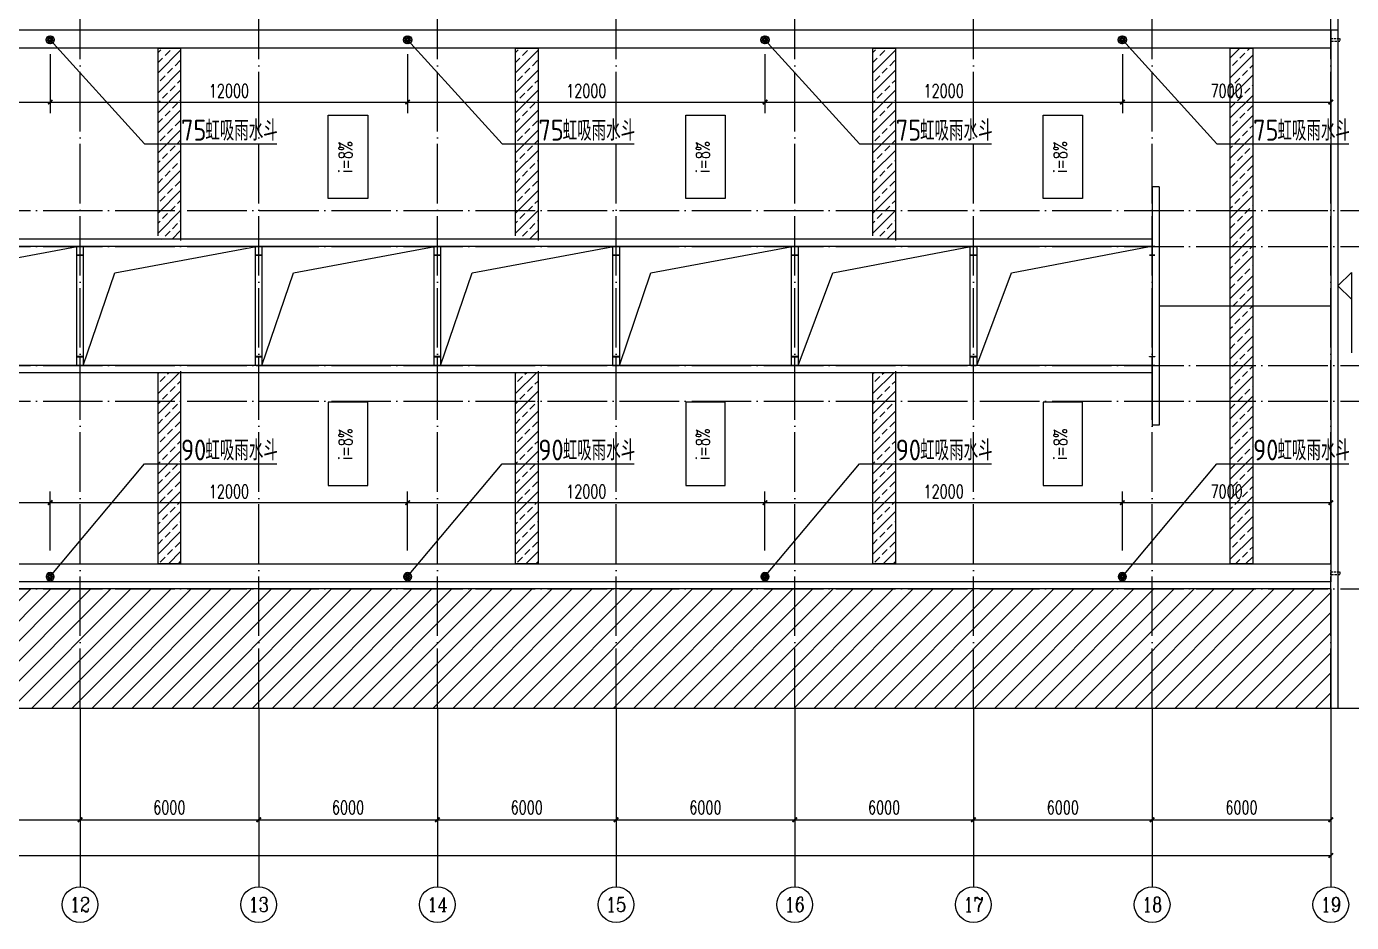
# Model space of a CAD drawing. Extents: x 1635833 to 4277885, y 16914845 to 35313750.
# Drawn here: x 2198127 to 2242618, y 17541731 to 17571814 of the extents above; entities that cross this region are included whole.
import ezdxf
from ezdxf.enums import TextEntityAlignment as Align

# ---------------------------------------------------------------- set-up
doc = ezdxf.new("R2010")
doc.units = 0
doc.header["$LTSCALE"] = 1000
doc.header["$MEASUREMENT"] = 0
doc.linetypes.add('DASH', pattern=[0.35, 0.25, -0.1])
doc.linetypes.add('DOTE', pattern=[2.42, 2, -0.2, 0.02, -0.2])
doc.layers.get('Defpoints').update_dxf_attribs({"color": 250})
for name, color, linetype in [('0 - 屋顶线', 150, 'Continuous'), ('AXIS_TEXT', 7, 'Continuous'), ('AXIS_外部', 171, 'Continuous'), ('COLUMN', 2, 'Continuous'), ('DIM_SYMB', 165, 'Continuous'), ('DOTE', 8, 'DOTE'), ('PUB_DIM', 161, 'Continuous'), ('PUB_TEXT', 7, 'Continuous'), ('R-tec-xhbz', 7, 'Continuous'), ('R-tec-ysd', 1, 'Continuous'), ('TWT_DIM', 3, 'Continuous'), ('TWT_TEXT', 7, 'Continuous'), ('WALL-PARAPET', 6, 'Continuous'), ('填充', 8, 'Continuous')]:
    doc.layers.add(name, color=color, linetype=linetype)
doc.styles.add('_TCH_AXIS', font='COMPLEX', dxfattribs={"bigfont": 'GBCBIG'})
doc.styles.add('_TCH_DIM', font='SIMPLEX', dxfattribs={"bigfont": 'GBCBIG'})
doc.styles.add('_TCH_DIM_T3', font='SIMPLEX', dxfattribs={"width": 0.705882, "bigfont": 'GBCBIG'})
doc.styles.add('COMPLEX', font='COMPLEX')
doc.styles.get("Standard").update_dxf_attribs({"font": 'gbenor.shx', "bigfont": 'gbcbig.shx'})
doc.dimstyles.new('_TCH_ARCH&&150', dxfattribs={"dimtxt": 446.25, "dimasz": 150, "dimexe": 375, "dimexo": 450, "dimgap": 189.375, "dimtad": 1, "dimdec": 0, "dimzin": 0, "dimdsep": 46, "dimtxsty": '_TCH_DIM_T3', "dimblk": 'ARCHTICK', "dimcen": 0.09, "dimclrt": 7, "dimazin": 2, "dimtfac": 1, "dimtdec": 0, "dimtix": 1, "dimtmove": 2, "dimatfit": 3, "dimfxl": 0, "dimtolj": 1, "dimtzin": 0, "dimarcsym": 0})
doc.dimstyles.new('_TWT_ARCH&&150', dxfattribs={"dimtxt": 446.25, "dimasz": 150, "dimexe": 375, "dimexo": 450, "dimgap": 150, "dimtad": 1, "dimdec": 0, "dimzin": 0, "dimdsep": 46, "dimtxsty": '_TCH_DIM_T3', "dimblk": 'ARCHTICK', "dimcen": 0.09, "dimclrt": 7, "dimazin": 2, "dimtfac": 1, "dimtdec": 0, "dimtix": 1, "dimtmove": 2, "dimatfit": 3, "dimfxl": 0, "dimtolj": 1, "dimtzin": 0, "dimarcsym": 0})

# ---------------------------------------------------------------- blocks, each defined once
blk = doc.blocks.new('A$C0FCD69EC')
at = {"layer": 'COLUMN'}
blk.add_hatch(color=2, dxfattribs=at).paths.add_polyline_path([(300, 180), (294, 180), (294, 94), (6, 94), (6, 180), (0, 180), (0, 0), (6, 0), (6, 86), (294, 86), (294, 0), (300, 0)])
at = {"layer": 'COLUMN', "color": 2}
blk.add_lwpolyline([(300, 0), (294, 0), (294, 86), (6, 86), (6, 0), (0, 0), (0, 180), (6, 180), (6, 94), (294, 94), (294, 180), (300, 180)], close=True, dxfattribs=at)
blk = doc.blocks.new('ysd')
at = {"layer": 'R-tec-ysd', "lineweight": 25}
for p, q in [((351079, 494502), (351174, 494471)), ((351174, 494452), (351079, 494422)), ((351179, 494489), (351081, 494510)), ((351081, 494414), (351179, 494435)), ((351121, 494579), (351188, 494505)), ((351188, 494419), (351121, 494344)), ((351201, 494518), (351127, 494585)), ((351127, 494339), (351201, 494405)), ((351196, 494625), (351217, 494527)), ((351217, 494396), (351196, 494299)), ((351235, 494532), (351204, 494627)), ((351204, 494297), (351235, 494391)), ((351284, 494627), (351254, 494532)), ((351254, 494391), (351284, 494297)), ((351271, 494527), (351292, 494625)), ((351292, 494299), (351271, 494396)), ((351362, 494585), (351288, 494518)), ((351288, 494405), (351362, 494339)), ((351301, 494505), (351367, 494579)), ((351367, 494344), (351301, 494419)), ((351407, 494510), (351310, 494489)), ((351310, 494435), (351407, 494414)), ((351315, 494471), (351409, 494502)), ((351409, 494422), (351315, 494452))]:
    blk.add_line(p, q, dxfattribs=at)
for radius in [170, 54]:
    blk.add_circle((351244, 494462), radius, dxfattribs=at)
for centre, start, end in [((351170, 494462), 291.6382, 68.3675), ((351180, 494499), 261.6382, 38.3675), ((351180, 494425), 321.6382, 98.3675), ((351207, 494526), 231.6382, 8.3675), ((351207, 494398), 351.6382, 128.3675), ((351244, 494536), 201.6382, 338.3675), ((351244, 494388), 21.6382, 158.3675), ((351281, 494526), 171.6382, 308.3675), ((351281, 494398), 51.6382, 188.3675), ((351308, 494499), 141.6382, 278.3675), ((351308, 494425), 81.6382, 218.3675), ((351318, 494462), 111.6382, 248.3675)]:
    blk.add_arc(centre, 10, start, end, dxfattribs=at)
blk = doc.blocks.new('_ArchTick')
at = {"color": 0, "linetype": 'ByBlock', "const_width": 0.4}
blk.add_lwpolyline([(-0.5, -0.5), (0.5, 0.5)], dxfattribs=at)
blk = doc.blocks.new('*D60')
at = {"layer": 'Defpoints', "color": 0}
for p in [(2198924, 17555827), (2186924, 17553771), (2198924, 17553771)]:
    blk.add_point(p, dxfattribs=at)
at = {"layer": 'TWT_DIM', "color": 0, "lineweight": -2}
for p, q in [((2186924, 17554221), (2186924, 17556202)), ((2198924, 17554221), (2198924, 17556202)), ((2186924, 17555827), (2198924, 17555827))]:
    blk.add_line(p, q, dxfattribs=at)
at = {"layer": 'TWT_DIM', "color": 0, "lineweight": -2, "xscale": 150, "yscale": 150, "zscale": 150, "rotation": 180}
blk.add_blockref('_ArchTick', (2186924, 17555827), dxfattribs=at)
at = {"layer": 'TWT_DIM', "color": 0, "lineweight": -2, "xscale": 150, "yscale": 150, "zscale": 150}
blk.add_blockref('_ArchTick', (2198924, 17555827), dxfattribs=at)
at = {"layer": 'TWT_DIM', "color": 7, "insert": (2192924, 17556200), "char_height": 446.2, "attachment_point": 5, "style": '_TCH_DIM_T3'}
blk.add_mtext('\\A1;12000', dxfattribs=at)
blk = doc.blocks.new('*D61')
at = {"layer": 'Defpoints', "color": 0}
for p in [(2210924, 17555827), (2198924, 17553771), (2210924, 17553771)]:
    blk.add_point(p, dxfattribs=at)
at = {"layer": 'TWT_DIM', "color": 0, "lineweight": -2}
for p, q in [((2198924, 17554221), (2198924, 17556202)), ((2210924, 17554221), (2210924, 17556202)), ((2198924, 17555827), (2210924, 17555827))]:
    blk.add_line(p, q, dxfattribs=at)
at = {"layer": 'TWT_DIM', "color": 0, "lineweight": -2, "xscale": 150, "yscale": 150, "zscale": 150, "rotation": 180}
blk.add_blockref('_ArchTick', (2198924, 17555827), dxfattribs=at)
at = {"layer": 'TWT_DIM', "color": 0, "lineweight": -2, "xscale": 150, "yscale": 150, "zscale": 150}
blk.add_blockref('_ArchTick', (2210924, 17555827), dxfattribs=at)
at = {"layer": 'TWT_DIM', "color": 7, "insert": (2204924, 17556200), "char_height": 446.2, "attachment_point": 5, "style": '_TCH_DIM_T3'}
blk.add_mtext('\\A1;12000', dxfattribs=at)
blk = doc.blocks.new('*D62')
at = {"layer": 'Defpoints', "color": 0}
for p in [(2222924, 17555827), (2210924, 17553771), (2222924, 17553771)]:
    blk.add_point(p, dxfattribs=at)
at = {"layer": 'TWT_DIM', "color": 0, "lineweight": -2}
for p, q in [((2210924, 17554221), (2210924, 17556202)), ((2222924, 17554221), (2222924, 17556202)), ((2210924, 17555827), (2222924, 17555827))]:
    blk.add_line(p, q, dxfattribs=at)
at = {"layer": 'TWT_DIM', "color": 0, "lineweight": -2, "xscale": 150, "yscale": 150, "zscale": 150, "rotation": 180}
blk.add_blockref('_ArchTick', (2210924, 17555827), dxfattribs=at)
at = {"layer": 'TWT_DIM', "color": 0, "lineweight": -2, "xscale": 150, "yscale": 150, "zscale": 150}
blk.add_blockref('_ArchTick', (2222924, 17555827), dxfattribs=at)
at = {"layer": 'TWT_DIM', "color": 7, "insert": (2216924, 17556200), "char_height": 446.2, "attachment_point": 5, "style": '_TCH_DIM_T3'}
blk.add_mtext('\\A1;12000', dxfattribs=at)
blk = doc.blocks.new('*D63')
at = {"layer": 'Defpoints', "color": 0}
for p in [(2234924, 17555827), (2222924, 17553771), (2234924, 17553771)]:
    blk.add_point(p, dxfattribs=at)
at = {"layer": 'TWT_DIM', "color": 0, "lineweight": -2}
for p, q in [((2222924, 17554221), (2222924, 17556202)), ((2234924, 17554221), (2234924, 17556202)), ((2222924, 17555827), (2234924, 17555827))]:
    blk.add_line(p, q, dxfattribs=at)
at = {"layer": 'TWT_DIM', "color": 0, "lineweight": -2, "xscale": 150, "yscale": 150, "zscale": 150, "rotation": 180}
blk.add_blockref('_ArchTick', (2222924, 17555827), dxfattribs=at)
at = {"layer": 'TWT_DIM', "color": 0, "lineweight": -2, "xscale": 150, "yscale": 150, "zscale": 150}
blk.add_blockref('_ArchTick', (2234924, 17555827), dxfattribs=at)
at = {"layer": 'TWT_DIM', "color": 7, "insert": (2228924, 17556200), "char_height": 446.2, "attachment_point": 5, "style": '_TCH_DIM_T3'}
blk.add_mtext('\\A1;12000', dxfattribs=at)
blk = doc.blocks.new('*D64')
at = {"layer": 'Defpoints', "color": 0}
for p in [(2241924, 17555827), (2234924, 17553771), (2241924, 17553771)]:
    blk.add_point(p, dxfattribs=at)
at = {"layer": 'TWT_DIM', "color": 0, "lineweight": -2}
for p, q in [((2234924, 17554221), (2234924, 17556202)), ((2241924, 17554221), (2241924, 17556202)), ((2234924, 17555827), (2241924, 17555827))]:
    blk.add_line(p, q, dxfattribs=at)
at = {"layer": 'TWT_DIM', "color": 0, "lineweight": -2, "xscale": 150, "yscale": 150, "zscale": 150, "rotation": 180}
blk.add_blockref('_ArchTick', (2234924, 17555827), dxfattribs=at)
at = {"layer": 'TWT_DIM', "color": 0, "lineweight": -2, "xscale": 150, "yscale": 150, "zscale": 150}
blk.add_blockref('_ArchTick', (2241924, 17555827), dxfattribs=at)
at = {"layer": 'TWT_DIM', "color": 7, "insert": (2238424, 17556200), "char_height": 446.2, "attachment_point": 5, "style": '_TCH_DIM_T3'}
blk.add_mtext('\\A1;7000', dxfattribs=at)
blk = doc.blocks.new('*D70')
at = {"layer": 'Defpoints', "color": 0}
for p in [(2186924, 17571331), (2198924, 17571331), (2198924, 17569276)]:
    blk.add_point(p, dxfattribs=at)
at = {"layer": 'TWT_DIM', "color": 0, "lineweight": -2}
for p, q in [((2186924, 17570881), (2186924, 17568901)), ((2198924, 17570881), (2198924, 17568901)), ((2186924, 17569276), (2198924, 17569276))]:
    blk.add_line(p, q, dxfattribs=at)
at = {"layer": 'TWT_DIM', "color": 0, "lineweight": -2, "xscale": 150, "yscale": 150, "zscale": 150, "rotation": 180}
blk.add_blockref('_ArchTick', (2186924, 17569276), dxfattribs=at)
at = {"layer": 'TWT_DIM', "color": 0, "lineweight": -2, "xscale": 150, "yscale": 150, "zscale": 150}
blk.add_blockref('_ArchTick', (2198924, 17569276), dxfattribs=at)
at = {"layer": 'TWT_DIM', "color": 7, "insert": (2192924, 17569649), "char_height": 446.2, "attachment_point": 5, "style": '_TCH_DIM_T3'}
blk.add_mtext('\\A1;12000', dxfattribs=at)
blk = doc.blocks.new('*D71')
at = {"layer": 'Defpoints', "color": 0}
for p in [(2198924, 17571331), (2210924, 17571331), (2210924, 17569276)]:
    blk.add_point(p, dxfattribs=at)
at = {"layer": 'TWT_DIM', "color": 0, "lineweight": -2}
for p, q in [((2198924, 17570881), (2198924, 17568901)), ((2210924, 17570881), (2210924, 17568901)), ((2198924, 17569276), (2210924, 17569276))]:
    blk.add_line(p, q, dxfattribs=at)
at = {"layer": 'TWT_DIM', "color": 0, "lineweight": -2, "xscale": 150, "yscale": 150, "zscale": 150, "rotation": 180}
blk.add_blockref('_ArchTick', (2198924, 17569276), dxfattribs=at)
at = {"layer": 'TWT_DIM', "color": 0, "lineweight": -2, "xscale": 150, "yscale": 150, "zscale": 150}
blk.add_blockref('_ArchTick', (2210924, 17569276), dxfattribs=at)
at = {"layer": 'TWT_DIM', "color": 7, "insert": (2204924, 17569649), "char_height": 446.2, "attachment_point": 5, "style": '_TCH_DIM_T3'}
blk.add_mtext('\\A1;12000', dxfattribs=at)
blk = doc.blocks.new('*D72')
at = {"layer": 'Defpoints', "color": 0}
for p in [(2210924, 17571331), (2222924, 17571331), (2222924, 17569276)]:
    blk.add_point(p, dxfattribs=at)
at = {"layer": 'TWT_DIM', "color": 0, "lineweight": -2}
for p, q in [((2210924, 17570881), (2210924, 17568901)), ((2222924, 17570881), (2222924, 17568901)), ((2210924, 17569276), (2222924, 17569276))]:
    blk.add_line(p, q, dxfattribs=at)
at = {"layer": 'TWT_DIM', "color": 0, "lineweight": -2, "xscale": 150, "yscale": 150, "zscale": 150, "rotation": 180}
blk.add_blockref('_ArchTick', (2210924, 17569276), dxfattribs=at)
at = {"layer": 'TWT_DIM', "color": 0, "lineweight": -2, "xscale": 150, "yscale": 150, "zscale": 150}
blk.add_blockref('_ArchTick', (2222924, 17569276), dxfattribs=at)
at = {"layer": 'TWT_DIM', "color": 7, "insert": (2216924, 17569649), "char_height": 446.2, "attachment_point": 5, "style": '_TCH_DIM_T3'}
blk.add_mtext('\\A1;12000', dxfattribs=at)
blk = doc.blocks.new('*D73')
at = {"layer": 'Defpoints', "color": 0}
for p in [(2222924, 17571331), (2234924, 17571331), (2234924, 17569276)]:
    blk.add_point(p, dxfattribs=at)
at = {"layer": 'TWT_DIM', "color": 0, "lineweight": -2}
for p, q in [((2222924, 17570881), (2222924, 17568901)), ((2234924, 17570881), (2234924, 17568901)), ((2222924, 17569276), (2234924, 17569276))]:
    blk.add_line(p, q, dxfattribs=at)
at = {"layer": 'TWT_DIM', "color": 0, "lineweight": -2, "xscale": 150, "yscale": 150, "zscale": 150, "rotation": 180}
blk.add_blockref('_ArchTick', (2222924, 17569276), dxfattribs=at)
at = {"layer": 'TWT_DIM', "color": 0, "lineweight": -2, "xscale": 150, "yscale": 150, "zscale": 150}
blk.add_blockref('_ArchTick', (2234924, 17569276), dxfattribs=at)
at = {"layer": 'TWT_DIM', "color": 7, "insert": (2228924, 17569649), "char_height": 446.2, "attachment_point": 5, "style": '_TCH_DIM_T3'}
blk.add_mtext('\\A1;12000', dxfattribs=at)
blk = doc.blocks.new('*D74')
at = {"layer": 'Defpoints', "color": 0}
for p in [(2234924, 17571331), (2241924, 17571331), (2241924, 17569276)]:
    blk.add_point(p, dxfattribs=at)
at = {"layer": 'TWT_DIM', "color": 0, "lineweight": -2}
for p, q in [((2234924, 17570881), (2234924, 17568901)), ((2241924, 17570881), (2241924, 17568901)), ((2234924, 17569276), (2241924, 17569276))]:
    blk.add_line(p, q, dxfattribs=at)
at = {"layer": 'TWT_DIM', "color": 0, "lineweight": -2, "xscale": 150, "yscale": 150, "zscale": 150, "rotation": 180}
blk.add_blockref('_ArchTick', (2234924, 17569276), dxfattribs=at)
at = {"layer": 'TWT_DIM', "color": 0, "lineweight": -2, "xscale": 150, "yscale": 150, "zscale": 150}
blk.add_blockref('_ArchTick', (2241924, 17569276), dxfattribs=at)
at = {"layer": 'TWT_DIM', "color": 7, "insert": (2238424, 17569649), "char_height": 446.2, "attachment_point": 5, "style": '_TCH_DIM_T3'}
blk.add_mtext('\\A1;7000', dxfattribs=at)
blk = doc.blocks.new('*D146')
at = {"layer": 'AXIS_外部', "color": 0, "lineweight": -2}
for p, q in [((2193924, 17548481), (2193924, 17544806)), ((2199924, 17548481), (2199924, 17544806)), ((2193924, 17545181), (2199924, 17545181))]:
    blk.add_line(p, q, dxfattribs=at)
at = {"layer": 'Defpoints', "color": 0}
for p in [(2193924, 17548931), (2199924, 17548931), (2199924, 17545181)]:
    blk.add_point(p, dxfattribs=at)
at = {"layer": 'AXIS_外部', "color": 0, "lineweight": -2, "xscale": 150, "yscale": 150, "zscale": 150, "rotation": 180}
blk.add_blockref('_ArchTick', (2193924, 17545181), dxfattribs=at)
at = {"layer": 'AXIS_外部', "color": 0, "lineweight": -2, "xscale": 150, "yscale": 150, "zscale": 150}
blk.add_blockref('_ArchTick', (2199924, 17545181), dxfattribs=at)
at = {"layer": 'AXIS_外部', "color": 7, "insert": (2196924, 17545594), "char_height": 446.2, "attachment_point": 5, "style": '_TCH_DIM_T3'}
blk.add_mtext('\\A1;6000', dxfattribs=at)
blk = doc.blocks.new('*D147')
at = {"layer": 'AXIS_外部', "color": 0, "lineweight": -2}
for p, q in [((2199924, 17548481), (2199924, 17544806)), ((2205924, 17548481), (2205924, 17544806)), ((2199924, 17545181), (2205924, 17545181))]:
    blk.add_line(p, q, dxfattribs=at)
at = {"layer": 'Defpoints', "color": 0}
for p in [(2199924, 17548931), (2205924, 17548931), (2205924, 17545181)]:
    blk.add_point(p, dxfattribs=at)
at = {"layer": 'AXIS_外部', "color": 0, "lineweight": -2, "xscale": 150, "yscale": 150, "zscale": 150, "rotation": 180}
blk.add_blockref('_ArchTick', (2199924, 17545181), dxfattribs=at)
at = {"layer": 'AXIS_外部', "color": 0, "lineweight": -2, "xscale": 150, "yscale": 150, "zscale": 150}
blk.add_blockref('_ArchTick', (2205924, 17545181), dxfattribs=at)
at = {"layer": 'AXIS_外部', "color": 7, "insert": (2202924, 17545594), "char_height": 446.2, "attachment_point": 5, "style": '_TCH_DIM_T3'}
blk.add_mtext('\\A1;6000', dxfattribs=at)
blk = doc.blocks.new('*D148')
at = {"layer": 'AXIS_外部', "color": 0, "lineweight": -2}
for p, q in [((2205924, 17548481), (2205924, 17544806)), ((2211924, 17548481), (2211924, 17544806)), ((2205924, 17545181), (2211924, 17545181))]:
    blk.add_line(p, q, dxfattribs=at)
at = {"layer": 'Defpoints', "color": 0}
for p in [(2205924, 17548931), (2211924, 17548931), (2211924, 17545181)]:
    blk.add_point(p, dxfattribs=at)
at = {"layer": 'AXIS_外部', "color": 0, "lineweight": -2, "xscale": 150, "yscale": 150, "zscale": 150, "rotation": 180}
blk.add_blockref('_ArchTick', (2205924, 17545181), dxfattribs=at)
at = {"layer": 'AXIS_外部', "color": 0, "lineweight": -2, "xscale": 150, "yscale": 150, "zscale": 150}
blk.add_blockref('_ArchTick', (2211924, 17545181), dxfattribs=at)
at = {"layer": 'AXIS_外部', "color": 7, "insert": (2208924, 17545594), "char_height": 446.2, "attachment_point": 5, "style": '_TCH_DIM_T3'}
blk.add_mtext('\\A1;6000', dxfattribs=at)
blk = doc.blocks.new('*D149')
at = {"layer": 'AXIS_外部', "color": 0, "lineweight": -2}
for p, q in [((2211924, 17548481), (2211924, 17544806)), ((2217924, 17548481), (2217924, 17544806)), ((2211924, 17545181), (2217924, 17545181))]:
    blk.add_line(p, q, dxfattribs=at)
at = {"layer": 'Defpoints', "color": 0}
for p in [(2211924, 17548931), (2217924, 17548931), (2217924, 17545181)]:
    blk.add_point(p, dxfattribs=at)
at = {"layer": 'AXIS_外部', "color": 0, "lineweight": -2, "xscale": 150, "yscale": 150, "zscale": 150, "rotation": 180}
blk.add_blockref('_ArchTick', (2211924, 17545181), dxfattribs=at)
at = {"layer": 'AXIS_外部', "color": 0, "lineweight": -2, "xscale": 150, "yscale": 150, "zscale": 150}
blk.add_blockref('_ArchTick', (2217924, 17545181), dxfattribs=at)
at = {"layer": 'AXIS_外部', "color": 7, "insert": (2214924, 17545594), "char_height": 446.2, "attachment_point": 5, "style": '_TCH_DIM_T3'}
blk.add_mtext('\\A1;6000', dxfattribs=at)
blk = doc.blocks.new('*D150')
at = {"layer": 'AXIS_外部', "color": 0, "lineweight": -2}
for p, q in [((2217924, 17548481), (2217924, 17544806)), ((2223924, 17548481), (2223924, 17544806)), ((2217924, 17545181), (2223924, 17545181))]:
    blk.add_line(p, q, dxfattribs=at)
at = {"layer": 'Defpoints', "color": 0}
for p in [(2217924, 17548931), (2223924, 17548931), (2223924, 17545181)]:
    blk.add_point(p, dxfattribs=at)
at = {"layer": 'AXIS_外部', "color": 0, "lineweight": -2, "xscale": 150, "yscale": 150, "zscale": 150, "rotation": 180}
blk.add_blockref('_ArchTick', (2217924, 17545181), dxfattribs=at)
at = {"layer": 'AXIS_外部', "color": 0, "lineweight": -2, "xscale": 150, "yscale": 150, "zscale": 150}
blk.add_blockref('_ArchTick', (2223924, 17545181), dxfattribs=at)
at = {"layer": 'AXIS_外部', "color": 7, "insert": (2220924, 17545594), "char_height": 446.2, "attachment_point": 5, "style": '_TCH_DIM_T3'}
blk.add_mtext('\\A1;6000', dxfattribs=at)
blk = doc.blocks.new('*D151')
at = {"layer": 'AXIS_外部', "color": 0, "lineweight": -2}
for p, q in [((2223924, 17548481), (2223924, 17544806)), ((2229924, 17548481), (2229924, 17544806)), ((2223924, 17545181), (2229924, 17545181))]:
    blk.add_line(p, q, dxfattribs=at)
at = {"layer": 'Defpoints', "color": 0}
for p in [(2223924, 17548931), (2229924, 17548931), (2229924, 17545181)]:
    blk.add_point(p, dxfattribs=at)
at = {"layer": 'AXIS_外部', "color": 0, "lineweight": -2, "xscale": 150, "yscale": 150, "zscale": 150, "rotation": 180}
blk.add_blockref('_ArchTick', (2223924, 17545181), dxfattribs=at)
at = {"layer": 'AXIS_外部', "color": 0, "lineweight": -2, "xscale": 150, "yscale": 150, "zscale": 150}
blk.add_blockref('_ArchTick', (2229924, 17545181), dxfattribs=at)
at = {"layer": 'AXIS_外部', "color": 7, "insert": (2226924, 17545594), "char_height": 446.2, "attachment_point": 5, "style": '_TCH_DIM_T3'}
blk.add_mtext('\\A1;6000', dxfattribs=at)
blk = doc.blocks.new('*D152')
at = {"layer": 'AXIS_外部', "color": 0, "lineweight": -2}
for p, q in [((2229924, 17548481), (2229924, 17544806)), ((2235924, 17548481), (2235924, 17544806)), ((2229924, 17545181), (2235924, 17545181))]:
    blk.add_line(p, q, dxfattribs=at)
at = {"layer": 'Defpoints', "color": 0}
for p in [(2229924, 17548931), (2235924, 17548931), (2235924, 17545181)]:
    blk.add_point(p, dxfattribs=at)
at = {"layer": 'AXIS_外部', "color": 0, "lineweight": -2, "xscale": 150, "yscale": 150, "zscale": 150, "rotation": 180}
blk.add_blockref('_ArchTick', (2229924, 17545181), dxfattribs=at)
at = {"layer": 'AXIS_外部', "color": 0, "lineweight": -2, "xscale": 150, "yscale": 150, "zscale": 150}
blk.add_blockref('_ArchTick', (2235924, 17545181), dxfattribs=at)
at = {"layer": 'AXIS_外部', "color": 7, "insert": (2232924, 17545594), "char_height": 446.2, "attachment_point": 5, "style": '_TCH_DIM_T3'}
blk.add_mtext('\\A1;6000', dxfattribs=at)
blk = doc.blocks.new('*D153')
at = {"layer": 'AXIS_外部', "color": 0, "lineweight": -2}
for p, q in [((2235924, 17548481), (2235924, 17544806)), ((2241924, 17548481), (2241924, 17544806)), ((2235924, 17545181), (2241924, 17545181))]:
    blk.add_line(p, q, dxfattribs=at)
at = {"layer": 'Defpoints', "color": 0}
for p in [(2235924, 17548931), (2241924, 17548931), (2241924, 17545181)]:
    blk.add_point(p, dxfattribs=at)
at = {"layer": 'AXIS_外部', "color": 0, "lineweight": -2, "xscale": 150, "yscale": 150, "zscale": 150, "rotation": 180}
blk.add_blockref('_ArchTick', (2235924, 17545181), dxfattribs=at)
at = {"layer": 'AXIS_外部', "color": 0, "lineweight": -2, "xscale": 150, "yscale": 150, "zscale": 150}
blk.add_blockref('_ArchTick', (2241924, 17545181), dxfattribs=at)
at = {"layer": 'AXIS_外部', "color": 7, "insert": (2238924, 17545594), "char_height": 446.2, "attachment_point": 5, "style": '_TCH_DIM_T3'}
blk.add_mtext('\\A1;6000', dxfattribs=at)
blk = doc.blocks.new('*D154')
at = {"layer": 'AXIS_外部', "color": 0, "lineweight": -2}
for p, q in [((2133924, 17548481), (2133924, 17543606)), ((2241924, 17548481), (2241924, 17543606)), ((2133924, 17543981), (2241924, 17543981))]:
    blk.add_line(p, q, dxfattribs=at)
at = {"layer": 'Defpoints', "color": 0}
for p in [(2133924, 17548931), (2241924, 17548931), (2241924, 17543981)]:
    blk.add_point(p, dxfattribs=at)
at = {"layer": 'AXIS_外部', "color": 0, "lineweight": -2, "xscale": 150, "yscale": 150, "zscale": 150, "rotation": 180}
blk.add_blockref('_ArchTick', (2133924, 17543981), dxfattribs=at)
at = {"layer": 'AXIS_外部', "color": 0, "lineweight": -2, "xscale": 150, "yscale": 150, "zscale": 150}
blk.add_blockref('_ArchTick', (2241924, 17543981), dxfattribs=at)
at = {"layer": 'AXIS_外部', "color": 7, "insert": (2187924, 17544394), "char_height": 446.2, "attachment_point": 5, "style": '_TCH_DIM_T3'}
blk.add_mtext('\\A1;108000', dxfattribs=at)
blk = doc.blocks.new('_AXISO')
blk.add_circle((0, 0), 0.5)
at = {"layer": 'AXIS_TEXT', "style": 'COMPLEX', "width": 1.041667}
blk.add_attdef('A', text='', height=0.56, dxfattribs=at).set_placement((-0.25, -0.28), (0.25, -0.28), align=Align.FIT)

msp = doc.modelspace()

# ---------------------------------------------------------------- hatches: boundary and pattern name
h = msp.add_hatch()
h.set_pattern_fill('ANSI31', color=250, scale=300, style=0)
h.set_pattern_definition([(45, (53131.6, -1333871.85), (-336.759605, 336.759605), [])])
h.paths.add_polyline_path([(2241923.512, 17552931.374), (2133923.512, 17552931.374), (2133923.512, 17548931.374), (2187810.05, 17548931.374), (2187886.484, 17549141.374), (2187960.541, 17548721.374), (2188035.05, 17548931.374), (2241923.512, 17548931.374)])
h.paths.add_polyline_path([(2186716.34, 17550509.338), (2187472.416, 17550509.338), (2187472.416, 17551756.807), (2186716.34, 17551756.807)], flags=24)
h.paths.add_polyline_path([(2185342.986, 17550485.604), (2187144.505, 17550485.604), (2187144.505, 17551807.123), (2185342.986, 17551807.123)], flags=24)
h.paths.add_polyline_path([(2184334.568, 17550509.338), (2185771.15, 17550509.338), (2185771.15, 17551756.807), (2184334.568, 17551756.807)], flags=24)
h.paths.add_polyline_path([(2182956.467, 17550469.465), (2184767.479, 17550469.465), (2184767.479, 17551819.465), (2182956.467, 17551819.465)], flags=24)
at = {"layer": '填充'}
h = msp.add_hatch(dxfattribs=at)
h.set_pattern_fill('ANSI33', color=8, scale=150, style=0)
h.set_pattern_definition([(45, (116131.6, -1441012.84), (-336.759605, 336.759605), []), (45, (116468.36, -1441012.84), (-336.759605, 336.759605), [238.125, -119.0625])])
h.paths.add_polyline_path([(2203303.512, 17560191.374), (2202543.512, 17560191.374), (2202543.512, 17553771.374), (2203303.512, 17553771.374)])
h.paths.add_polyline_path([(2202543.512, 17564671.374), (2203303.512, 17564671.374), (2203303.512, 17571031.374), (2202543.512, 17571031.374)])
h = msp.add_hatch(dxfattribs=at)
h.set_pattern_fill('ANSI33', color=8, scale=150, style=0)
h.set_pattern_definition([(45, (128131.6, -1441012.84), (-336.759605, 336.759605), []), (45, (128468.36, -1441012.84), (-336.759605, 336.759605), [238.125, -119.0625])])
h.paths.add_polyline_path([(2215303.512, 17560191.374), (2214543.512, 17560191.374), (2214543.512, 17553771.374), (2215303.512, 17553771.374)])
h.paths.add_polyline_path([(2214543.512, 17564671.374), (2215303.512, 17564671.374), (2215303.512, 17571031.374), (2214543.512, 17571031.374)])
h = msp.add_hatch(dxfattribs=at)
h.set_pattern_fill('ANSI33', color=8, scale=150, style=0)
h.set_pattern_definition([(45, (140131.6, -1441012.84), (-336.759605, 336.759605), []), (45, (140468.36, -1441012.84), (-336.759605, 336.759605), [238.125, -119.0625])])
h.paths.add_polyline_path([(2227303.512, 17560191.374), (2226543.512, 17560191.374), (2226543.512, 17553771.374), (2227303.512, 17553771.374)])
h.paths.add_polyline_path([(2226543.512, 17564671.374), (2227303.512, 17564671.374), (2227303.512, 17571031.374), (2226543.512, 17571031.374)])
h = msp.add_hatch(dxfattribs=at)
h.set_pattern_fill('ANSI33', color=8, scale=150, style=0)
h.set_pattern_definition([(45, (53131.6, -1907255.04), (-336.759605, 336.759605), []), (45, (53468.36, -1907255.04), (-336.759605, 336.759605), [238.125, -119.0625])])
h.paths.add_polyline_path([(2239303.512, 17571091.374), (2238543.512, 17571091.374), (2238543.512, 17562431.51), (2239303.512, 17562431.51)])
h.paths.add_polyline_path([(2239303.512, 17562431.51), (2238543.512, 17562431.51), (2238543.512, 17553771.374), (2239303.512, 17553771.374)])

# ---------------------------------------------------------------- linework, layer by layer
at = {"linetype": 'DASH', "ltscale": 0.3}
for points in [[(2242226.135, 17571413.128), (2242226.135, 17571313.128), (2241926.135, 17571313.128), (2241926.135, 17571413.128)], [(2242226.135, 17553502.873), (2242226.135, 17553402.873), (2241926.135, 17553402.873), (2241926.135, 17553502.873)]]:
    msp.add_lwpolyline(points, close=True, dxfattribs=at)
for points in [[(2202543.512, 17564782.616), (2202543.512, 17571091.374), (2203303.512, 17571091.374), (2203303.512, 17564624.846)], [(2214543.512, 17564782.616), (2214543.512, 17571091.374), (2215303.512, 17571091.374), (2215303.512, 17564624.846)], [(2226543.512, 17564782.616), (2226543.512, 17571091.374), (2227303.512, 17571091.374), (2227303.512, 17564624.846)], [(2238543.512, 17562431.51), (2238543.512, 17571091.374), (2239303.512, 17571091.374), (2239303.512, 17562273.741)], [(2239303.512, 17562517.991), (2239303.512, 17553771.374), (2238543.512, 17553771.374), (2238543.512, 17562431.51)], [(2203303.512, 17560246.972), (2203303.512, 17553771.374), (2202543.512, 17553771.374), (2202543.512, 17560160.491)], [(2215303.512, 17560246.972), (2215303.512, 17553771.374), (2214543.512, 17553771.374), (2214543.512, 17560160.491)], [(2227303.512, 17560246.972), (2227303.512, 17553771.374), (2226543.512, 17553771.374), (2226543.512, 17560160.491)]]:
    msp.add_lwpolyline(points)
for points in [[(2209586.012, 17568841.127), (2209586.012, 17566043.403), (2208261.012, 17566043.403), (2208261.012, 17568841.127)], [(2221586.012, 17568841.127), (2221586.012, 17566043.403), (2220261.012, 17566043.403), (2220261.012, 17568841.127)], [(2233586.012, 17568841.127), (2233586.012, 17566043.403), (2232261.012, 17566043.403), (2232261.012, 17568841.127)], [(2200033.512, 17564431.374), (2200033.512, 17560431.374), (2199813.512, 17560431.374), (2199813.512, 17564431.374)], [(2206033.512, 17564431.374), (2206033.512, 17560431.374), (2205813.512, 17560431.374), (2205813.512, 17564431.374)], [(2212033.512, 17564431.374), (2212033.512, 17560431.374), (2211813.512, 17560431.374), (2211813.512, 17564431.374)], [(2218033.512, 17564431.374), (2218033.512, 17560431.374), (2217813.512, 17560431.374), (2217813.512, 17564431.374)], [(2224033.512, 17564431.374), (2224033.512, 17560431.374), (2223813.512, 17560431.374), (2223813.512, 17564431.374)], [(2230033.512, 17564431.374), (2230033.512, 17560431.374), (2229813.512, 17560431.374), (2229813.512, 17564431.374)], [(2209586.012, 17556405.679), (2209586.012, 17559203.403), (2208261.012, 17559203.403), (2208261.012, 17556405.679)], [(2221586.012, 17556405.679), (2221586.012, 17559203.403), (2220261.012, 17559203.403), (2220261.012, 17556405.679)], [(2233586.012, 17556405.679), (2233586.012, 17559203.403), (2232261.012, 17559203.403), (2232261.012, 17556405.679)]]:
    msp.add_lwpolyline(points, close=True)
at = {"layer": '0 - 屋顶线'}
for p, q in [((2242163.512, 17571691.374), (2133683.512, 17571691.374)), ((2241923.512, 17571091.374), (2133923.512, 17571091.374)), ((2236163.512, 17562431.51), (2241923.512, 17562431.51)), ((2133923.512, 17553771.374), (2241923.512, 17553771.374)), ((2241923.512, 17552931.374), (2241923.512, 17548931.374)), ((2242163.512, 17552931.374), (2242163.512, 17548931.374))]:
    msp.add_line(p, q, dxfattribs=at)
for points in [[(2133683.512, 17552931.374), (2133683.512, 17610171.374), (2242163.512, 17610171.374), (2242163.512, 17552931.374)], [(2241923.512, 17571691.374), (2241923.512, 17553171.374), (2133923.512, 17553171.374), (2133923.512, 17571691.374)], [(2194033.512, 17560431.374), (2195090.137, 17563545.686), (2199833.512, 17564431.374)], [(2200033.512, 17560431.374), (2201090.137, 17563545.686), (2205833.512, 17564431.374)], [(2206033.512, 17560431.374), (2207090.137, 17563545.686), (2211833.512, 17564431.374)], [(2212033.512, 17560431.374), (2213090.137, 17563545.686), (2217833.512, 17564431.374)], [(2218033.512, 17560431.374), (2219090.137, 17563545.686), (2223833.512, 17564431.374)], [(2224033.512, 17560431.374), (2225200.137, 17563545.686), (2229833.512, 17564425.374)], [(2230033.512, 17560431.374), (2231200.137, 17563545.686), (2235833.512, 17564425.374)], [(2241923.512, 17552931.374), (2133923.512, 17552931.374)]]:
    msp.add_lwpolyline(points, dxfattribs=at)
at = {"layer": 'AXIS_外部'}
for p, q in [((2199923.512, 17548931.374), (2199923.512, 17542931.374)), ((2205923.512, 17548931.374), (2205923.512, 17542931.374)), ((2211923.512, 17548931.374), (2211923.512, 17542931.374)), ((2217923.512, 17548931.374), (2217923.512, 17542931.374)), ((2223923.512, 17548931.374), (2223923.512, 17542931.374)), ((2229923.512, 17548931.374), (2229923.512, 17542931.374)), ((2235923.512, 17548931.374), (2235923.512, 17542931.374)), ((2241923.512, 17548931.374), (2241923.512, 17542931.374))]:
    msp.add_line(p, q, dxfattribs=at)
at = {"layer": 'DIM_SYMB'}
for points in [[(2209169.814, 17566742.806, 0, 0, 0), (2209169.814, 17567690.53, 120, 0, 0), (2209169.814, 17568140.53, 0, 0, 0)], [(2221169.814, 17566742.806, 0, 0, 0), (2221169.814, 17567690.53, 120, 0, 0), (2221169.814, 17568140.53, 0, 0, 0)], [(2233169.814, 17566742.806, 0, 0, 0), (2233169.814, 17567690.53, 120, 0, 0), (2233169.814, 17568140.53, 0, 0, 0)], [(2209169.814, 17558504.001, 0, 0, 0), (2209169.814, 17557556.277, 120, 0, 0), (2209169.814, 17557106.277, 0, 0, 0)], [(2221169.814, 17558504.001, 0, 0, 0), (2221169.814, 17557556.277, 120, 0, 0), (2221169.814, 17557106.277, 0, 0, 0)], [(2233169.814, 17558504.001, 0, 0, 0), (2233169.814, 17557556.277, 120, 0, 0), (2233169.814, 17557106.277, 0, 0, 0)]]:
    msp.add_lwpolyline(points, format="xyseb", dxfattribs=at)
at = {"layer": 'DIM_SYMB', "color": 150}
msp.add_lwpolyline([(2130923.512, 17548931.374), (2187810.05, 17548931.374), (2187886.484, 17549141.374), (2187960.541, 17548721.374), (2188035.05, 17548931.374), (2244923.512, 17548931.374)], dxfattribs=at)
at = {"layer": 'DOTE'}
for p, q in [((2199923.512, 17548931.374), (2199923.512, 17612931.374)), ((2205923.512, 17548931.374), (2205923.512, 17612931.374)), ((2211923.512, 17548931.374), (2211923.512, 17612931.374)), ((2217923.512, 17548931.374), (2217923.512, 17612931.374)), ((2223923.512, 17548931.374), (2223923.512, 17612931.374)), ((2229923.512, 17548931.374), (2229923.512, 17612931.374)), ((2235923.512, 17548931.374), (2235923.512, 17612931.374)), ((2241923.512, 17548931.374), (2241923.512, 17612931.374)), ((2130923.512, 17565631.374), (2244923.512, 17565631.374)), ((2130923.512, 17564431.374), (2244923.512, 17564431.374)), ((2130923.512, 17560431.374), (2244923.512, 17560431.374)), ((2130923.512, 17559231.374), (2244923.512, 17559231.374)), ((2130923.512, 17552931.374), (2244923.512, 17552931.374))]:
    msp.add_line(p, q, dxfattribs=at)
at = {"layer": 'PUB_DIM'}
for p, q in [((2242163.512, 17563107.187), (2242613.512, 17563557.187)), ((2242613.512, 17563557.187), (2242613.512, 17560857.187)), ((2242163.512, 17563107.187), (2242613.512, 17562657.187))]:
    msp.add_line(p, q, dxfattribs=at)
at = {"layer": 'R-tec-xhbz', "color": 3}
for p, q in [((2198923.512, 17571365.584), (2202094.331, 17567870.884)), ((2210923.512, 17571365.584), (2214094.331, 17567870.884)), ((2222923.512, 17571365.584), (2226094.331, 17567870.884)), ((2234923.512, 17571365.584), (2238094.331, 17567870.884)), ((2202094.331, 17567870.884), (2206530.237, 17567870.884)), ((2214094.331, 17567870.884), (2218530.237, 17567870.884)), ((2226094.331, 17567870.884), (2230530.237, 17567870.884)), ((2238094.331, 17567870.884), (2242530.237, 17567870.884)), ((2198923.512, 17553342.78), (2202094.331, 17557135.255)), ((2202094.331, 17557135.255), (2206530.237, 17557135.255)), ((2210923.512, 17553342.78), (2214094.331, 17557135.255)), ((2214094.331, 17557135.255), (2218530.237, 17557135.255)), ((2222923.512, 17553342.78), (2226094.331, 17557135.255)), ((2226094.331, 17557135.255), (2230530.237, 17557135.255)), ((2234923.512, 17553342.78), (2238094.331, 17557135.255)), ((2238094.331, 17557135.255), (2242530.237, 17557135.255))]:
    msp.add_line(p, q, dxfattribs=at)
at = {"layer": 'WALL-PARAPET'}
for p, q in [((2235923.512, 17566431.374), (2235923.512, 17564431.374)), ((2236163.512, 17566431.374), (2235923.512, 17566431.374)), ((2236163.512, 17566431.374), (2236163.512, 17564431.374)), ((2235923.512, 17564671.374), (2139923.512, 17564671.374)), ((2235923.512, 17564431.374), (2139923.512, 17564431.374)), ((2235923.512, 17564431.374), (2235923.512, 17560431.374)), ((2236163.512, 17564431.374), (2236163.512, 17560431.374)), ((2235923.512, 17560431.374), (2139923.512, 17560431.374)), ((2235923.512, 17560191.374), (2139923.512, 17560191.374)), ((2235923.512, 17560431.374), (2235923.512, 17558431.374)), ((2236163.512, 17560431.374), (2236163.512, 17558431.374)), ((2236163.512, 17558431.374), (2235923.512, 17558431.374))]:
    msp.add_line(p, q, dxfattribs=at)

# ---------------------------------------------------------------- block references
at = {"layer": 'AXIS_外部'}
ref = msp.add_blockref('_AXISO', (2199923.512, 17542331.374), dxfattribs=dict(at, xscale=1200, yscale=1200, zscale=1200))
ref.add_attrib('A', '12', dxfattribs={"layer": 'AXIS_TEXT', "height": 492.6682, "style": '_TCH_AXIS'}).set_placement((2199583.337, 17542085.04), (2200263.688, 17542085.04), align=Align.FIT)
ref = msp.add_blockref('_AXISO', (2205923.512, 17542331.374), dxfattribs=dict(at, xscale=1200, yscale=1200, zscale=1200))
ref.add_attrib('A', '13', dxfattribs={"layer": 'AXIS_TEXT', "height": 492.6682, "style": '_TCH_AXIS'}).set_placement((2205583.337, 17542085.04), (2206263.688, 17542085.04), align=Align.FIT)
ref = msp.add_blockref('_AXISO', (2211923.512, 17542331.374), dxfattribs=dict(at, xscale=1200, yscale=1200, zscale=1200))
ref.add_attrib('A', '14', dxfattribs={"layer": 'AXIS_TEXT', "height": 471.1124, "style": '_TCH_AXIS'}).set_placement((2211575.787, 17542095.818), (2212271.238, 17542095.818), align=Align.FIT)
ref = msp.add_blockref('_AXISO', (2217923.512, 17542331.374), dxfattribs=dict(at, xscale=1200, yscale=1200, zscale=1200))
ref.add_attrib('A', '15', dxfattribs={"layer": 'AXIS_TEXT', "height": 492.6682, "style": '_TCH_AXIS'}).set_placement((2217583.337, 17542085.04), (2218263.688, 17542085.04), align=Align.FIT)
ref = msp.add_blockref('_AXISO', (2223923.512, 17542331.374), dxfattribs=dict(at, xscale=1200, yscale=1200, zscale=1200))
ref.add_attrib('A', '16', dxfattribs={"layer": 'AXIS_TEXT', "height": 492.6682, "style": '_TCH_AXIS'}).set_placement((2223583.337, 17542085.04), (2224263.688, 17542085.04), align=Align.FIT)
ref = msp.add_blockref('_AXISO', (2229923.512, 17542331.374), dxfattribs=dict(at, xscale=1200, yscale=1200, zscale=1200))
ref.add_attrib('A', '17', dxfattribs={"layer": 'AXIS_TEXT', "height": 492.6682, "style": '_TCH_AXIS'}).set_placement((2229583.337, 17542085.04), (2230263.688, 17542085.04), align=Align.FIT)
ref = msp.add_blockref('_AXISO', (2235923.512, 17542331.374), dxfattribs=dict(at, xscale=1200, yscale=1200, zscale=1200))
ref.add_attrib('A', '18', dxfattribs={"layer": 'AXIS_TEXT', "height": 492.6682, "style": '_TCH_AXIS'}).set_placement((2235583.337, 17542085.04), (2236263.688, 17542085.04), align=Align.FIT)
ref = msp.add_blockref('_AXISO', (2241923.512, 17542331.374), dxfattribs=dict(at, xscale=1200, yscale=1200, zscale=1200))
ref.add_attrib('A', '19', dxfattribs={"layer": 'AXIS_TEXT', "height": 492.6682, "style": '_TCH_AXIS'}).set_placement((2241583.337, 17542085.04), (2242263.688, 17542085.04), align=Align.FIT)
at = {"layer": 'COLUMN', "xscale": -1, "rotation": 90}
for p in [(2200013.512, 17564431.374), (2206013.512, 17564431.374), (2212013.512, 17564431.374), (2218013.512, 17564431.374), (2224013.512, 17564431.374), (2230013.512, 17564431.374), (2236013.512, 17564431.374), (2200013.512, 17560731.374), (2206013.512, 17560731.374), (2212013.512, 17560731.374), (2218013.512, 17560731.374), (2224013.512, 17560731.374), (2230013.512, 17560731.374)]:
    msp.add_blockref('A$C0FCD69EC', p, dxfattribs=at)
at = {"layer": 'COLUMN', "rotation": 90.00000000000001}
msp.add_blockref('A$C0FCD69EC', (2236013.512, 17560431.375), dxfattribs=at)
at = {"layer": 'R-tec-ysd', "color": 1, "xscale": 0.809999942779541, "yscale": 0.8100000023841858, "zscale": 0.81}
for p in [(1914415.654, 17170851.581), (1926415.654, 17170851.581), (1938415.654, 17170851.581), (1950415.654, 17170851.581)]:
    msp.add_blockref('ysd', p, dxfattribs=at)
at = {"layer": 'R-tec-ysd', "color": 1, "xscale": -0.809999942779541, "yscale": 0.8100000023841858, "zscale": 0.81, "rotation": 180}
for p in [(1914415.654, 17953856.784), (1926415.654, 17953856.784), (1938415.654, 17953856.784), (1950415.654, 17953856.784)]:
    msp.add_blockref('ysd', p, dxfattribs=at)

# ---------------------------------------------------------------- texts
at = {"layer": 'PUB_TEXT', "style": '_TCH_DIM', "width": 0.705882}
for p in [(2209064.814, 17566901.668), (2221064.814, 17566901.668), (2233064.814, 17566901.668), (2209064.814, 17557265.139), (2221064.814, 17557265.139), (2233064.814, 17557265.139)]:
    msp.add_text('i=8%', height=446.25, rotation=90, dxfattribs=at).set_placement(p)
at = {"layer": 'TWT_TEXT'}
for s, height, p in [('75', 700, (2203314.977, 17567982.048)), ('虹吸雨水斗', 675.1773, (2204131.643, 17567982.048)), ('75', 700, (2215314.977, 17567982.048)), ('虹吸雨水斗', 675.1773, (2216131.643, 17567982.048)), ('75', 700, (2227314.977, 17567982.048)), ('虹吸雨水斗', 675.1773, (2228131.643, 17567982.048)), ('75', 700, (2239314.977, 17567982.048)), ('虹吸雨水斗', 675.1773, (2240131.643, 17567982.048)), ('90', 700, (2203314.977, 17557246.419)), ('虹吸雨水斗', 675.1773, (2204133.682, 17557246.419)), ('90', 700, (2215314.977, 17557246.419)), ('虹吸雨水斗', 675.1773, (2216133.682, 17557246.419)), ('90', 700, (2227314.977, 17557246.419)), ('虹吸雨水斗', 675.1773, (2228133.682, 17557246.419)), ('90', 700, (2239314.977, 17557246.419)), ('虹吸雨水斗', 675.1773, (2240133.682, 17557246.419))]:
    msp.add_text(s, height=height, dxfattribs=at).set_placement(p)

# ---------------------------------------------------------------- dimensions: what is measured, and where the dimension line sits
at = {"layer": 'AXIS_外部'}
for p1, p2, distance, picture, middle in [((2133923.512, 17548931.374), (2241923.512, 17548931.374), -4950, '*D154', (2187923.512, 17544393.874)), ((2193923.512, 17548931.374), (2199923.512, 17548931.374), -3750, '*D146', (2196923.512, 17545593.874)), ((2199923.512, 17548931.374), (2205923.512, 17548931.374), -3750, '*D147', (2202923.512, 17545593.874)), ((2205923.512, 17548931.374), (2211923.512, 17548931.374), -3750, '*D148', (2208923.512, 17545593.874)), ((2211923.512, 17548931.374), (2217923.512, 17548931.374), -3750, '*D149', (2214923.512, 17545593.874)), ((2217923.512, 17548931.374), (2223923.512, 17548931.374), -3750, '*D150', (2220923.512, 17545593.874)), ((2223923.512, 17548931.374), (2229923.512, 17548931.374), -3750, '*D151', (2226923.512, 17545593.874)), ((2229923.512, 17548931.374), (2235923.512, 17548931.374), -3750, '*D152', (2232923.512, 17545593.874)), ((2235923.512, 17548931.374), (2241923.512, 17548931.374), -3750, '*D153', (2238923.512, 17545593.874))]:
    dim = msp.add_aligned_dim(p1=p1, p2=p2, distance=distance, dimstyle='_TCH_ARCH&&150', dxfattribs=at)
    dim.commit()
    dim.dimension.update_dxf_attribs({"geometry": picture, "text_midpoint": middle})
at = {"layer": 'TWT_DIM'}
for p1, p2, distance, picture, middle in [((2186923.512, 17571331.374), (2198923.512, 17571331.374), -2055.569, '*D70', (2192923.512, 17569648.93)), ((2198923.512, 17571331.374), (2210923.512, 17571331.374), -2055.569, '*D71', (2204923.512, 17569648.93)), ((2210923.512, 17571331.374), (2222923.512, 17571331.374), -2055.569, '*D72', (2216923.512, 17569648.93)), ((2222923.512, 17571331.374), (2234923.512, 17571331.374), -2055.569, '*D73', (2228923.512, 17569648.93)), ((2234923.512, 17571331.374), (2241923.512, 17571331.374), -2055.569, '*D74', (2238423.512, 17569648.93)), ((2186923.512, 17553771.374), (2198923.512, 17553771.374), 2055.569, '*D60', (2192923.512, 17556200.069)), ((2198923.512, 17553771.374), (2210923.512, 17553771.374), 2055.569, '*D61', (2204923.512, 17556200.069)), ((2210923.512, 17553771.374), (2222923.512, 17553771.374), 2055.569, '*D62', (2216923.512, 17556200.069)), ((2222923.512, 17553771.374), (2234923.512, 17553771.374), 2055.569, '*D63', (2228923.512, 17556200.069)), ((2234923.512, 17553771.374), (2241923.512, 17553771.374), 2055.569, '*D64', (2238423.512, 17556200.069))]:
    dim = msp.add_aligned_dim(p1=p1, p2=p2, distance=distance, dimstyle='_TWT_ARCH&&150', dxfattribs=at)
    dim.commit()
    dim.dimension.update_dxf_attribs({"geometry": picture, "text_midpoint": middle})

doc.saveas('drawing.dxf')
